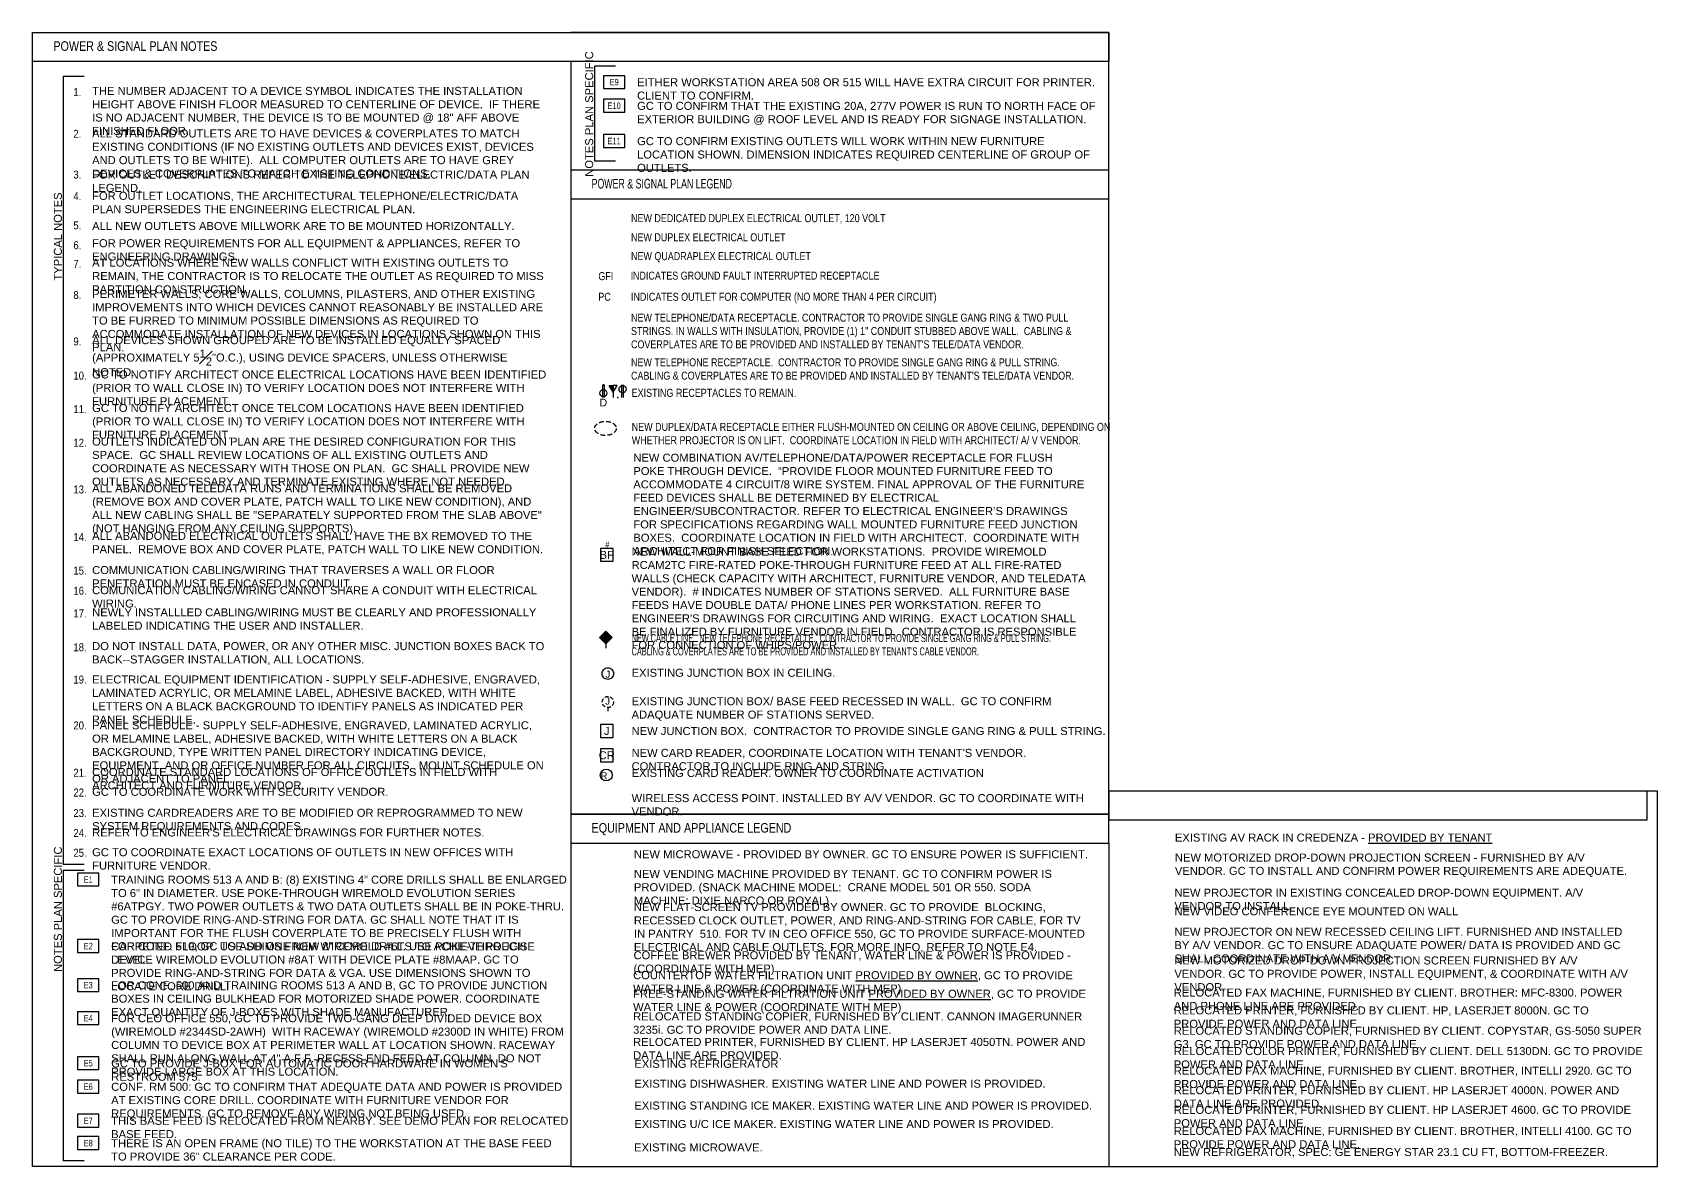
# Model space of a CAD drawing. Header units: inches. Extents: x -118 to 9372, y -4039 to 888.
# Drawn here: x 7341 to 9372, y -3982 to -2565 of the extents above; entities that cross this region are included whole.
import ezdxf
from ezdxf.enums import TextEntityAlignment as Align

# ---------------------------------------------------------------- set-up
doc = ezdxf.new("R2010")
doc.units = ezdxf.units.IN
doc.header["$LTSCALE"] = 96
doc.header["$MEASUREMENT"] = 0
doc.linetypes.add('HIDDEN', pattern=[0.375, 0.25, -0.125])
doc.linetypes.add('HIDDEN4', pattern=[0.09375, 0.0625, -0.03125])
for name, color, linetype in [('A-Anno-PwrS', 7, 'Continuous'), ('A-Powr-Demo', 7, 'HIDDEN4'), ('A-Powr-Exst', 1, 'Continuous'), ('Legend 300$0$A-Anno-PwrS', 7, 'Continuous'), ('Legend 300$0$A-Powr-Neww', 4, 'Continuous')]:
    doc.layers.add(name, color=color, linetype=linetype)
doc.layers.add('Electrical-Power_Com', color=7, linetype='Continuous', lineweight=30)
doc.styles.add('Arial', font='arial.ttf')
doc.styles.add('Geneva', font='')
doc.styles.add('Helvetica', font='')
doc.styles.add('Legend 300$0$OTJ_Title1', font='ARIALN.TTF')
doc.styles.add('Legend 300$0$XFINE_1-8', font='ARIALN.TTF', dxfattribs={"width": 0.8, "height": 8})
doc.styles.add('OTJ_Title1', font='swiss.ttf')
doc.styles.add('XFINE', font='helvlght.shx', dxfattribs={"width": 0.85, "bigfont": 'special.shx'})
doc.styles.add('XFINE_0', font='swissl.ttf', dxfattribs={"width": 0.8})
doc.styles.add('XFINE_1-8', font='swissl.ttf', dxfattribs={"height": 10})
doc.styles.get('Geneva').set_extended_font_data('Geneva')
doc.styles.get('Helvetica').set_extended_font_data('Helvetica')

# ---------------------------------------------------------------- blocks, each defined once
blk = doc.blocks.new('multi-note')
at = {"color": 4}
blk.add_lwpolyline([(-1.67, -1), (1.67, -1), (1.67, 1), (-1.67, 1)], close=True, dxfattribs=at)
at = {"color": 0, "style": 'XFINE_0', "width": 0.8}
blk.add_attdef('MULTI-NOTE', text='', height=1, dxfattribs=at).set_placement((0, 0), align=Align.MIDDLE_CENTER)
blk = doc.blocks.new('Legend 300$0$CABLE')
at = {"layer": 'Legend 300$0$A-Powr-Neww'}
blk.add_hatch(color=256, dxfattribs=at).paths.add_polyline_path([(0, 21.3), (8, 13.3), (0, 5.3), (-8, 13.3)])
blk.add_lwpolyline([(0, 21.3), (8, 13.3), (0, 5.3), (-8, 13.3), (0, 21.3)])
blk.add_line((0, 5.3), (0, 0), dxfattribs=at)
blk = doc.blocks.new('A$C63DA0F89')
at = {"color": 0, "linetype": 'ByBlock', "lineweight": -2}
blk.add_lwpolyline([(8.8, 0), (24.8, 0), (24.8, 16), (8.8, 16)], close=True, dxfattribs=at)
at = {"color": 0, "linetype": 'ByBlock', "lineweight": -2, "style": 'OTJ_Title1', "flags": 8}
blk.add_attdef('CODE', text='', height=8, dxfattribs=at).set_placement((16.8, 8), align=Align.MIDDLE)
blk = doc.blocks.new('Power_Duplex_TeleData')
at = {"linetype": 'Continuous', "lineweight": 0}
blk.add_hatch(color=7, dxfattribs=at).paths.add_polyline_path([(6, -14.9), (6, -6.9), (11, -14.9)])
at = {"color": 0}
for p, q in [((-7, 0), (-7, -15.9)), ((-5, 0), (-5, -15.9)), ((6, -6.9), (6, 0))]:
    blk.add_line(p, q, dxfattribs=at)
at = {"color": 0, "flags": 128}
for points in [[(6, -14.9), (6, -6.9), (1, -14.9)], [(6, -14.9), (6, -6.9), (11, -14.9)]]:
    blk.add_lwpolyline(points, close=True, dxfattribs=at)
at = {"color": 0}
blk.add_circle((-6, -10.4), 4.5, dxfattribs=at)
blk.add_point((0, 0), dxfattribs=at)
blk = doc.blocks.new('Power_Duplex Dedicated')
at = {"color": 0}
for p, q in [((-1, 0), (-1, -15.9)), ((1, 0), (1, -15.9))]:
    blk.add_line(p, q, dxfattribs=at)
blk.add_circle((0, -10.4), 4.5, dxfattribs=at)
blk.add_point((0, 0), dxfattribs=at)
at = {"color": 0, "insert": (0, -17.5), "char_height": 9.54, "attachment_point": 2, "line_spacing_factor": 0.967741, "style": 'Arial'}
blk.add_mtext('D', dxfattribs=at)
blk = doc.blocks.new('*U179')
at = {"layer": 'Electrical-Power_Com', "color": 0}
blk.add_line((1055.1, -324.7), (1058.3, -328), dxfattribs=at)
at = {"layer": 'Electrical-Power_Com', "color": 0, "linetype": 'HIDDEN', "ltscale": 0.2}
blk.add_circle((1050.2, -319.8), 7, dxfattribs=at)
at = {"layer": 'Electrical-Power_Com', "color": 0, "insert": (1044.1, -318.3), "char_height": 8.59, "attachment_point": 1, "rotation": 44.4543, "line_spacing_factor": 0.967741, "style": 'Arial'}
blk.add_mtext('J', dxfattribs=at)

msp = doc.modelspace()

# ---------------------------------------------------------------- linework, layer by layer
at = {"layer": 'A-Anno-PwrS'}
for p, q in [((8043.3, -2607), (8043.3, -2725.6)), ((8069.8, -2607), (8043.3, -2607)), ((7379.5, -2620), (7379.5, -3604.4)), ((7405.9, -2620), (7379.5, -2620)), ((8069.8, -2725.6), (8043.3, -2725.6)), ((7405.9, -3604.4), (7379.5, -3604.4)), ((7379.5, -3611.8), (7379.5, -3974.5)), ((7405.9, -3611.8), (7379.5, -3611.8)), ((7405.9, -3974.5), (7379.5, -3974.5))]:
    msp.add_line(p, q, dxfattribs=at)
at = {"layer": 'A-Anno-PwrS', "color": 5}
for p, q in [((9371.6, -3512.7), (8686.2, -3512.7)), ((9371.6, -3981.6), (9371.6, -3512.7)), ((8013.7, -3541.6), (8013.7, -3981.6)), ((8686.2, -3577.6), (8686.2, -3981.6)), ((8013.7, -3981.6), (9371.6, -3981.6))]:
    msp.add_line(p, q, dxfattribs=at)
for points in [[(8013.7, -2601), (8013.7, -3981.6), (7341.3, -3981.6), (7341.3, -2565), (8013.7, -2565)], [(8013.7, -2601), (8013.7, -3541.6), (8686.2, -3541.6), (8686.2, -2565), (8013.7, -2565)]]:
    msp.add_lwpolyline(points, dxfattribs=at)
for points in [[(7341.3, -2565), (8686.2, -2565), (8686.2, -2601), (7341.3, -2601)], [(8686.2, -3548.7), (9358.6, -3548.7), (9358.6, -3512.7), (8686.2, -3512.7)], [(8013.7, -3577.6), (8686.2, -3577.6), (8686.2, -3541.6), (8013.7, -3541.6)]]:
    msp.add_lwpolyline(points, close=True, dxfattribs=at)
at = {"layer": 'A-Powr-Demo'}
msp.add_ellipse((8057.1, -3059.5), major_axis=(13.5, 0), ratio=0.652921, dxfattribs=at)
at = {"layer": 'A-Powr-Exst', "flags": 128}
msp.add_lwpolyline([(8052.9, -3365.9, -0.414214), (8060.1, -3358.7, -0.414214), (8067.3, -3365.9, -0.414214), (8060.1, -3373.1, -0.414214)], format="xyb", close=True, dxfattribs=at)
at = {"layer": 'A-Powr-Exst'}
msp.add_circle((8058.1, -3492.6), 7.39, dxfattribs=at)
at = {"layer": 'Legend 300$0$A-Anno-PwrS', "color": 5}
msp.add_lwpolyline([(8013.7, -2772.9), (8686.2, -2772.9), (8686.2, -2736.9), (8013.7, -2736.9)], close=True, dxfattribs=at)

# ---------------------------------------------------------------- block references
msp.add_blockref('Legend 300$0$CABLE', (8057.6, -3334))
at = {"layer": 'A-Anno-PwrS', "xscale": 8, "yscale": 8, "zscale": 8}
for p, values in [((8068, -2626.9), {'MULTI-NOTE': 'E9'}), ((8068, -2656.4), {'MULTI-NOTE': 'E10'}), ((8068, -2700.5), {'MULTI-NOTE': 'E11'}), ((7410.9, -3623.1), {'MULTI-NOTE': 'E1'}), ((7410.9, -3706.2), {'MULTI-NOTE': 'E2'}), ((7410.9, -3755), {'MULTI-NOTE': 'E3'}), ((7410.9, -3796.2), {'MULTI-NOTE': 'E4'}), ((7410.9, -3852.6), {'MULTI-NOTE': 'E5'}), ((7410.9, -3881.8), {'MULTI-NOTE': 'E6'}), ((7410.9, -3924.4), {'MULTI-NOTE': 'E7'}), ((7410.9, -3952.3), {'MULTI-NOTE': 'E8'})]:
    msp.add_blockref('multi-note', p, dxfattribs=at).add_auto_attribs(values)
at = {"layer": 'A-Powr-Demo', "linetype": 'Continuous', "lineweight": -3}
ref = msp.add_blockref('A$C63DA0F89', (8042, -3225.5), dxfattribs=at)
ref.add_attrib('CODE', 'BF', dxfattribs={"layer": '0', "color": 0, "linetype": 'ByBlock', "lineweight": -2, "height": 10, "style": 'OTJ_Title1', "flags": 8}).set_placement((8058.8, -3217.5), align=Align.MIDDLE)
ref = msp.add_blockref('A$C63DA0F89', (8042, -3445.5), dxfattribs=at)
ref.add_attrib('CODE', 'J', dxfattribs={"layer": '0', "color": 0, "linetype": 'ByBlock', "lineweight": -2, "height": 10, "style": 'OTJ_Title1', "flags": 8}).set_placement((8058.8, -3437.5), align=Align.MIDDLE)
ref = msp.add_blockref('A$C63DA0F89', (8042, -3475.9), dxfattribs=at)
ref.add_attrib('CODE', 'CR', dxfattribs={"layer": '0', "color": 0, "linetype": 'ByBlock', "lineweight": -2, "height": 10, "style": 'OTJ_Title1', "flags": 8}).set_placement((8058.8, -3467.9), align=Align.MIDDLE)
at = {"layer": 'A-Powr-Exst'}
msp.add_blockref('Power_Duplex Dedicated', (8054.5, -3005), dxfattribs=at)
for name, p, rotation in [('Power_Duplex_TeleData', (8072.6, -3021), 180.0000000000734), ('*U179', (7543.7, -2432.6), 315)]:
    msp.add_blockref(name, p, dxfattribs=dict(at, rotation=rotation))

# ---------------------------------------------------------------- texts
at = {"layer": 'A-Anno-PwrS', "char_height": 10, "attachment_point": 2, "rotation": 90, "style": 'XFINE_1-8'}
for s, insert, width in [('NOTES PLAN SPECIFIC', (8031.8, -2666.8), 241.578), ('TYPICAL NOTES', (7368, -2819.8), 154.469), ('NOTES PLAN SPECIFIC', (7368, -3660.2), 241.578)]:
    msp.add_mtext(s, dxfattribs=dict(at, insert=insert, width=width))
at = {"layer": 'A-Anno-PwrS', "char_height": 10, "attachment_point": 1}
for s, insert, width, style in [('{\\fArial|b0|i0|c0|p34;1.}', (7392.4, -2634.4), 3.733, 'XFINE'), ('THE NUMBER ADJACENT TO A DEVICE SYMBOL INDICATES THE INSTALLATION HEIGHT ABOVE FINISH FLOOR MEASURED TO CENTERLINE OF DEVICE.  IF THERE IS NO ADJACENT NUMBER, THE DEVICE IS TO BE MOUNTED @ 18" AFF ABOVE FINISHED FLOOR.', (7415.8, -2632.9), 568.297, 'XFINE_1-8'), ('EITHER WORKSTATION AREA 508 OR 515 WILL HAVE EXTRA CIRCUIT FOR PRINTER. CLIENT TO CONFIRM.', (8096.7, -2622.1), 571.061, 'XFINE_1-8'), ('GC TO CONFIRM THAT THE EXISTING 20A, 277V POWER IS RUN TO NORTH FACE OF EXTERIOR BUILDING @ ROOF LEVEL AND IS READY FOR SIGNAGE INSTALLATION.', (8096.7, -2651.6), 571.061, 'XFINE_1-8'), ('{\\fArial|b0|i0|c0|p34;2.}', (7392.4, -2686.5), 7.467, 'XFINE'), ('ALL STANDARD OUTLETS ARE TO HAVE DEVICES & COVERPLATES TO MATCH EXISTING CONDITIONS (IF NO EXISTING OUTLETS AND DEVICES EXIST, DEVICES AND OUTLETS TO BE WHITE).  ALL COMPUTER OUTLETS ARE TO HAVE GREY DEVICES & COVERPLATES TO MATCH EXISTING CONDITIONS.', (7415.8, -2686.1), 568.295, 'XFINE_1-8'), ('GC TO CONFIRM EXISTING OUTLETS WILL WORK WITHIN NEW FURNITURE LOCATION SHOWN. DIMENSION INDICATES REQUIRED CENTERLINE OF GROUP OF OUTLETS.', (8096.7, -2695.7), 571.061, 'XFINE_1-8'), ('{\\fArial|b0|i0|c0|p34;3.}', (7392.4, -2737.5), 8.533, 'XFINE'), ('FOR OUTLET DESCRIPTIONS REFER TO THE TELEPHONE/ELECTRIC/DATA PLAN LEGEND.', (7415.8, -2737.4), 568.295, 'XFINE_1-8'), ('{\\fArial|b0|i0|c0|p34;4.}', (7392.4, -2764.4), 9.067, 'XFINE'), ('FOR OUTLET LOCATIONS, THE ARCHITECTURAL TELEPHONE/ELECTRIC/DATA PLAN SUPERSEDES THE ENGINEERING ELECTRICAL PLAN.', (7415.8, -2764), 568.295, 'XFINE_1-8'), ('{\\fArial|b0|i0|c0|p34;5.}', (7392.4, -2800.9), 9.067, 'XFINE'), ('ALL NEW OUTLETS ABOVE MILLWORK ARE TO BE MOUNTED HORIZONTALLY.', (7415.8, -2801.7), 568.295, 'XFINE_1-8'), ('{\\fArial|b0|i0|c0|p34;6.}', (7392.4, -2825.7), 10.667, 'XFINE'), ('FOR POWER REQUIREMENTS FOR ALL EQUIPMENT & APPLIANCES, REFER TO ENGINEERING DRAWINGS.', (7415.8, -2823.2), 568.295, 'XFINE_1-8'), ('{\\fArial|b0|i0|c0|p34;7.}', (7392.4, -2849), 8, 'XFINE'), ('AT LOCATIONS WHERE NEW WALLS CONFLICT WITH EXISTING OUTLETS TO REMAIN, THE CONTRACTOR IS TO RELOCATE THE OUTLET AS REQUIRED TO MISS PARTITION CONSTRUCTION.', (7415.8, -2847.5), 568.295, 'XFINE_1-8'), ('{\\fArial|b0|i0|c0|p34;8.}', (7392.4, -2887.9), 8, 'XFINE'), ('PERIMETER WALLS, CORE WALLS, COLUMNS, PILASTERS, AND OTHER EXISTING IMPROVEMENTS INTO WHICH DEVICES CANNOT REASONABLY BE INSTALLED ARE TO BE FURRED TO MINIMUM POSSIBLE DIMENSIONS AS REQUIRED TO ACCOMMODATE INSTALLATION OF NEW DEVICES IN LOCATIONS SHOWN ON THIS PLAN. ', (7415.8, -2886.5), 568.297, 'XFINE_1-8'), ('{\\fArial|b0|i0|c0|p34;9.}', (7392.4, -2945.8), 8, 'XFINE'), ('\\A1;ALL DEVICES SHOWN GROUPED ARE TO BE INSTALLED EQUALLY SPACED (APPROXIMATELY 5\\S1#2;"O.C.), USING DEVICE SPACERS, UNLESS OTHERWISE NOTED. ', (7415.8, -2944.3), 568.297, 'XFINE_1-8'), ('{\\fArial|b0|i0|c0|p34;10.}', (7392.4, -2988.6), 8, 'XFINE'), ('GC TO NOTIFY ARCHITECT ONCE ELECTRICAL LOCATIONS HAVE BEEN IDENTIFIED (PRIOR TO WALL CLOSE IN) TO VERIFY LOCATION DOES NOT INTERFERE WITH FURNITURE PLACEMENT.', (7415.8, -2987.2), 568.297, 'XFINE_1-8'), ('{\\fArial|b0|i0|c0|p34;11.}', (7392.4, -3030.5), 8, 'XFINE'), ('GC TO NOTIFY ARCHITECT ONCE TELCOM LOCATIONS HAVE BEEN IDENTIFIED (PRIOR TO WALL CLOSE IN) TO VERIFY LOCATION DOES NOT INTERFERE WITH FURNITURE PLACEMENT.', (7415.8, -3029.1), 568.297, 'XFINE_1-8'), ('{\\fArial|b0|i0|c0|p34;12.}', (7392.4, -3072.4), 8, 'XFINE'), ('OUTLETS INDICATED ON PLAN ARE THE DESIRED CONFIGURATION FOR THIS SPACE.  GC SHALL REVIEW LOCATIONS OF ALL EXISTING OUTLETS AND COORDINATE AS NECESSARY WITH THOSE ON PLAN.  GC SHALL PROVIDE NEW OUTLETS AS NECESSARY AND TERMINATE EXISTING WHERE NOT NEEDED.', (7415.8, -3071), 568.297, 'XFINE_1-8'), ('NEW COMBINATION AV/TELEPHONE/DATA/POWER RECEPTACLE FOR FLUSH POKE THROUGH DEVICE.  “PROVIDE FLOOR MOUNTED FURNITURE FEED TO ACCOMMODATE 4 CIRCUIT/8 WIRE SYSTEM. FINAL APPROVAL OF THE FURNITURE FEED DEVICES SHALL BE DETERMINED BY ELECTRICAL ENGINEER/SUBCONTRACTOR. REFER TO ELECTRICAL ENGINEER’S DRAWINGS FOR SPECIFICATIONS REGARDING WALL MOUNTED FURNITURE FEED JUNCTION BOXES.  COORDINATE LOCATION IN FIELD WITH ARCHITECT.  COORDINATE WITH ARCHITECT FOR FINISH SELECTION.', (8092, -3091.1), 564.718, 'XFINE_1-8'), ('{\\fArial|b0|i0|c0|p34;13.}', (7392.4, -3130.8), 8, 'XFINE'), ('\\pt220;ALL ABANDONED TELEDATA RUNS AND TERMINATIONS SHALL BE REMOVED (REMOVE BOX AND COVER PLATE, PATCH WALL TO LIKE NEW CONDITION), AND ALL NEW CABLING SHALL BE "SEPARATELY SUPPORTED FROM THE SLAB ABOVE" (NOT HANGING FROM ANY CEILING SUPPORTS).  ', (7415.8, -3129.4), 571.061, 'XFINE_1-8'), ('{\\fArial|b0|i0|c0|p34;14.}', (7392.4, -3190.3), 8, 'XFINE'), ('\\pt220;ALL ABANDONED ELECTRICAL OUTLETS SHALL HAVE THE BX REMOVED TO THE PANEL.  REMOVE BOX AND COVER PLATE, PATCH WALL TO LIKE NEW CONDITION.', (7415.8, -3188.8), 571.061, 'XFINE_1-8'), ("NEW WALL-MOUNT BASE FEED FOR WORKSTATIONS.  PROVIDE WIREMOLD RCAM2TC FIRE-RATED POKE-THROUGH FURNITURE FEED AT ALL FIRE-RATED WALLS (CHECK CAPACITY WITH ARCHITECT, FURNITURE VENDOR, AND TELEDATA VENDOR).  # INDICATES NUMBER OF STATIONS SERVED.  ALL FURNITURE BASE FEEDS HAVE DOUBLE DATA/ PHONE LINES PER WORKSTATION. REFER TO ENGINEER'S DRAWINGS FOR CIRCUITING AND WIRING.  EXACT LOCATION SHALL BE FINALIZED BY FURNITURE VENDOR IN FIELD.  CONTRACTOR IS RESPONSIBLE FOR CONNECTION OF WHIPS/POWER.", (8089.8, -3208.5), 566.924, 'XFINE_1-8'), ('{\\fArial|b0|i0|c0|p34;15.}', (7392.4, -3232.2), 8, 'XFINE'), ('\\pt220;COMMUNICATION CABLING/WIRING THAT TRAVERSES A WALL OR FLOOR PENETRATION MUST BE ENCASED IN CONDUIT.', (7415.8, -3231.5), 571.061, 'XFINE_1-8'), ('{\\fArial|b0|i0|c0|p34;16.}', (7392.4, -3257.3), 8, 'XFINE'), ('\\pt220;COMUNICATION CABLING/WIRING CANNOT SHARE A CONDUIT WITH ELECTRICAL WIRING.', (7415.8, -3256.7), 571.061, 'XFINE_1-8'), ('{\\fArial|b0|i0|c0|p34;17.}', (7392.4, -3285.7), 8, 'XFINE'), ('\\pt220;NEWLY INSTALLLED CABLING/WIRING MUST BE CLEARLY AND PROFESSIONALLY LABELED INDICATING THE USER AND INSTALLER.', (7415.8, -3284.3), 571.061, 'XFINE_1-8'), ('{\\fArial|b0|i0|c0|p34;18.}', (7392.4, -3327.9), 8, 'XFINE'), ('\\pt220;DO NOT INSTALL DATA, POWER, OR ANY OTHER MISC. JUNCTION BOXES BACK TO BACK--STAGGER INSTALLATION, ALL LOCATIONS.', (7415.8, -3326.5), 571.061, 'XFINE_1-8'), ('{\\fArial|b0|i0|c0|p34;19.}', (7392.4, -3368.3), 8, 'XFINE'), ('\\pt220;ELECTRICAL EQUIPMENT IDENTIFICATION - SUPPLY SELF-ADHESIVE, ENGRAVED, LAMINATED ACRYLIC, OR MELAMINE LABEL, ADHESIVE BACKED, WITH WHITE LETTERS ON A BLACK BACKGROUND TO IDENTIFY PANELS AS INDICATED PER PANEL SCHEDULE. ', (7415.8, -3368.2), 571.061, 'XFINE_1-8'), ('EXISTING JUNCTION BOX IN CEILING. ', (8089.8, -3359.8), 570.502, 'XFINE_1-8'), ('EXISTING JUNCTION BOX/ BASE FEED RECESSED IN WALL.  GC TO CONFIRM  ADAQUATE NUMBER OF STATIONS SERVED.', (8089.8, -3395.4), 570.502, 'XFINE_1-8'), ('{\\fArial|b0|i0|c0|p34;20.}', (7392.4, -3425.6), 8, 'XFINE'), ('\\pt220;PANEL SCHEDULE - SUPPLY SELF-ADHESIVE, ENGRAVED, LAMINATED ACRYLIC, OR MELAMINE LABEL, ADHESIVE BACKED, WITH WHITE LETTERS ON A BLACK BACKGROUND, TYPE WRITTEN PANEL DIRECTORY INDICATING DEVICE, EQUIPMENT, AND OR OFFICE NUMBER FOR ALL CIRCUITS.  MOUNT SCHEDULE ON OR ADJACENT TO PANEL.', (7415.8, -3425.4), 571.061, 'XFINE_1-8'), ('NEW JUNCTION BOX.  CONTRACTOR TO PROVIDE SINGLE GANG RING & PULL STRING.  ', (8089.8, -3432.6), 570.502, 'XFINE_1-8'), ("NEW CARD READER, COORDINATE LOCATION WITH TENANT'S VENDOR. CONTRACTOR TO INCLUDE RING AND STRING.", (8089.8, -3459.9), 566.924, 'XFINE_1-8'), ('{\\fArial|b0|i0|c0|p34;21.}', (7392.4, -3484.7), 8, 'XFINE'), ('COORDINATE STANDARD LOCATIONS OF OFFICE OUTLETS IN FIELD WITH ARCHITECT AND FURNITURE VENDOR.', (7415.8, -3483.8), 571.061, 'XFINE_1-8'), ('EXISTING CARD READER. OWNER TO COORDINATE ACTIVATION', (8089.8, -3485), 566.924, 'XFINE_1-8'), ('{\\fArial|b0|i0|c0|p34;22.}', (7392.4, -3509.4), 8, 'XFINE'), ('GC TO COORDINATE WORK WITH SECURITY VENDOR.', (7415.8, -3508.5), 571.061, 'XFINE_1-8'), ('WIRELESS ACCESS POINT. INSTALLED BY A/V VENDOR. GC TO COORDINATE WITH VENDOR.', (8089.8, -3516.4), 566.924, 'XFINE_1-8'), ('{\\fArial|b0|i0|c0|p34;23.}', (7392.4, -3535), 8, 'XFINE'), ('EXISTING CARDREADERS ARE TO BE MODIFIED OR REPROGRAMMED TO NEW SYSTEM REQUIREMENTS AND CODES.', (7415.8, -3534.7), 571.061, 'XFINE_1-8'), ('{\\fArial|b0|i0|c0|p34;24.}', (7392.4, -3559.9), 8, 'XFINE'), ("REFER TO ENGINEER'S ELECTRICAL DRAWINGS FOR FURTHER NOTES.", (7415.8, -3559.3), 571.061, 'XFINE_1-8'), ('EXISTING AV RACK IN CREDENZA - {\\LPROVIDED BY TENANT}   ', (8768.6, -3565.7), 568.312, 'XFINE_1-8'), ('{\\fArial|b0|i0|c0|p34;25.}', (7392.4, -3584.7), 8, 'XFINE'), ('GC TO COORDINATE EXACT LOCATIONS OF OUTLETS IN NEW OFFICES WITH FURNITURE VENDOR.', (7415.8, -3584), 571.061, 'XFINE_1-8'), ('NEW MICROWAVE - PROVIDED BY OWNER. GC TO ENSURE POWER IS SUFFICIENT.', (8092.7, -3586.5), 566.234, 'XFINE_1-8'), ('NEW MOTORIZED DROP-DOWN PROJECTION SCREEN - FURNISHED BY A/V VENDOR. GC TO INSTALL AND CONFIRM POWER REQUIREMENTS ARE ADEQUATE.', (8768.6, -3590.6), 568.312, 'XFINE_1-8'), ('NEW VENDING MACHINE PROVIDED BY TENANT. GC TO CONFIRM POWER IS PROVIDED. (SNACK MACHINE MODEL:  CRANE MODEL 501 OR 550. SODA MACHINE: DIXIE NARCO OR ROYAL)', (8092.7, -3611), 566.234, 'XFINE_1-8'), ('TRAINING ROOMS 513 A AND B: (8) EXISTING 4" CORE DRILLS SHALL BE ENLARGED TO 6" IN DIAMETER. USE POKE-THROUGH WIREMOLD EVOLUTION SERIES #6ATPGY. TWO POWER OUTLETS & TWO DATA OUTLETS SHALL BE IN POKE-THRU. GC TO PROVIDE RING-AND-STRING FOR DATA. GC SHALL NOTE THAT IT IS IMPORTANT FOR THE FLUSH COVERPLATE TO BE PRECISELY FLUSH WITH CARPETED FLOOR. USE SHIMS FROM WIREMOLD #6TS TO ACHIEVE PRECISE LEVEL.', (7439.6, -3618.3), 571.061, 'XFINE_1-8'), ('NEW PROJECTOR IN EXISTING CONCEALED DROP-DOWN EQUIPMENT. A/V VENDOR TO INSTALL.', (8768, -3634.5), 568.312, 'XFINE_1-8'), ('NEW FLAT-SCREEN TV PROVIDED BY OWNER. GC TO PROVIDE  BLOCKING, RECESSED CLOCK OUTLET, POWER, AND RING-AND-STRING FOR CABLE, FOR TV IN PANTRY  510. FOR TV IN CEO OFFICE 550, GC TO PROVIDE SURFACE-MOUNTED ELECTRICAL AND CABLE OUTLETS. FOR MORE INFO, REFER TO NOTE E4.', (8092.7, -3652.5), 566.234, 'XFINE_1-8'), ('NEW VIDEO CONFERENCE EYE MOUNTED ON WALL', (8768, -3657.8), 568.312, 'XFINE_1-8'), ('NEW PROJECTOR ON NEW RECESSED CEILING LIFT. FURNISHED AND INSTALLED BY A/V VENDOR. GC TO ENSURE ADAQUATE POWER/ DATA IS PROVIDED AND GC SHALL COORDINATE WITH A/V VENDOR.', (8768, -3683.4), 568.312, 'XFINE_1-8'), ('FOR CONF. 519, GC TO ADD ONE NEW 8" CORE DRILL. USE POKE-THROUGH DEVICE WIREMOLD EVOLUTION #8AT WITH DEVICE PLATE #8MAAP. GC TO PROVIDE RING-AND-STRING FOR DATA & VGA. USE DIMENSIONS SHOWN TO LOCATE CORE DRILL.', (7439.6, -3701.4), 571.061, 'XFINE_1-8'), ('COFFEE BREWER PROVIDED BY TENANT, WATER LINE & POWER IS PROVIDED - (COORDINATE WITH MEP)', (8092.2, -3712.7), 567.88, 'XFINE_1-8'), ('NEW MOTORIZED DROP-DOWN PROJECTION SCREEN FURNISHED BY A/V VENDOR. GC TO PROVIDE POWER, INSTALL EQUIPMENT, & COORDINATE WITH A/V VENDOR.', (8768, -3719.2), 568.312, 'XFINE_1-8'), ('FOR CONF. 500 AND TRAINING ROOMS 513 A AND B, GC TO PROVIDE JUNCTION BOXES IN CEILING BULKHEAD FOR MOTORIZED SHADE POWER. COORDINATE EXACT QUANTITY OF J-BOXES WITH SHADE MANUFACTURER.', (7439.6, -3750.2), 571.061, 'XFINE_1-8'), ('COUNTERTOP WATER FILTRATION UNIT {\\LPROVIDED BY OWNER}, GC TO PROVIDE WATER LINE & POWER (COORDINATE WITH MEP)', (8091.7, -3737.6), 587.988, 'XFINE_1-8'), ('FREE-STANDING WATER FILTRATION UNIT {\\LPROVIDED BY OWNER}, GC TO PROVIDE WATER LINE & POWER (COORDINATE WITH MEP)', (8091.7, -3760.8), 607.537, 'XFINE_1-8'), ('RELOCATED FAX MACHINE, FURNISHED BY CLIENT. BROTHER: MFC-8300. POWER AND PHONE LINE ARE PROVIDED.', (8767.2, -3759.3), 568.312, 'XFINE_1-8'), ('FOR CEO OFFICE 550, GC TO PROVIDE TWO-GANG DEEP DIVIDED DEVICE BOX (WIREMOLD #2344SD-2AWH)  WITH RACEWAY (WIREMOLD #2300D IN WHITE) FROM COLUMN TO DEVICE BOX AT PERIMETER WALL AT LOCATION SHOWN. RACEWAY SHALL RUN ALONG WALL AT 4" A.F.F. RECESS END FEED AT COLUMN. DO NOT PROVIDE LARGE BOX AT THIS LOCATION.', (7439.6, -3791.4), 571.061, 'XFINE_1-8'), ('RELOCATED STANDING COPIER, FURNISHED BY CLIENT. CANNON IMAGERUNNER 3235i. GC TO PROVIDE POWER AND DATA LINE.', (8091.7, -3789.1), 586.635, 'XFINE_1-8'), ('RELOCATED PRINTER, FURNISHED BY CLIENT. HP, LASERJET 8000N. GC TO PROVIDE POWER AND DATA LINE.', (8767.2, -3781.6), 568.312, 'XFINE_1-8'), ('RELOCATED STANDING COPIER, FURNISHED BY CLIENT. COPYSTAR, GS-5050 SUPER G3. GC TO PROVIDE POWER AND DATA LINE.', (8767.2, -3807), 586.635, 'XFINE_1-8'), ('RELOCATED PRINTER, FURNISHED BY CLIENT. HP LASERJET 4050TN. POWER AND DATA LINE ARE PROVIDED.', (8091.7, -3821), 586.635, 'XFINE_1-8'), ('RELOCATED COLOR PRINTER, FURNISHED BY CLIENT. DELL 5130DN. GC TO PROVIDE POWER AND DATA LINE.', (8767.2, -3832.4), 586.635, 'XFINE_1-8'), ("GC TO PROVIDE J-BOX FOR AUTOMATIC DOOR HARDWARE IN WOMEN'S RESTROOM 575.", (7439.6, -3847.8), 571.061, 'XFINE_1-8'), ('EXISTING REFRIGERATOR', (8093.2, -3848.3), 568.312, 'XFINE_1-8'), ('RELOCATED FAX MACHINE, FURNISHED BY CLIENT. BROTHER, INTELLI 2920. GC TO PROVIDE POWER AND DATA LINE.', (8767.2, -3856.9), 586.635, 'XFINE_1-8'), ('CONF. RM 500: GC TO CONFIRM THAT ADEQUATE DATA AND POWER IS PROVIDED AT EXISTING CORE DRILL. COORDINATE WITH FURNITURE VENDOR FOR REQUIREMENTS. GC TO REMOVE ANY WIRING NOT BEING USED.', (7439.6, -3877), 571.061, 'XFINE_1-8'), ('EXISTING DISHWASHER. EXISTING WATER LINE AND POWER IS PROVIDED.', (8093.2, -3873.1), 568.312, 'XFINE_1-8'), ('RELOCATED PRINTER, FURNISHED BY CLIENT. HP LASERJET 4000N. POWER AND DATA LINE ARE PROVIDED.', (8767.2, -3881.3), 586.635, 'XFINE_1-8'), ('EXISTING STANDING ICE MAKER. EXISTING WATER LINE AND POWER IS PROVIDED.', (8093.2, -3900.4), 568.312, 'XFINE_1-8'), ('RELOCATED PRINTER, FURNISHED BY CLIENT. HP LASERJET 4600. GC TO PROVIDE POWER AND DATA LINE.', (8767.2, -3905.8), 586.635, 'XFINE_1-8'), ('THIS BASE FEED IS RELOCATED FROM NEARBY. SEE DEMO PLAN FOR RELOCATED BASE FEED.', (7439.6, -3919.5), 571.061, 'XFINE_1-8'), ('EXISTING U/C ICE MAKER. EXISTING WATER LINE AND POWER IS PROVIDED.', (8093.2, -3923.5), 568.312, 'XFINE_1-8'), ('RELOCATED FAX MACHINE, FURNISHED BY CLIENT. BROTHER, INTELLI 4100. GC TO PROVIDE POWER AND DATA LINE.', (8767.2, -3932.1), 586.635, 'XFINE_1-8'), ('THERE IS AN OPEN FRAME (NO TILE) TO THE WORKSTATION AT THE BASE FEED TO PROVIDE 36" CLEARANCE PER CODE.', (7439.6, -3947.5), 571.061, 'XFINE_1-8'), ('EXISTING MICROWAVE.', (8092.9, -3952.8), 568.312, 'XFINE_1-8'), ('NEW REFRIGERATOR, SPEC: GE ENERGY STAR 23.1 CU FT, BOTTOM-FREEZER.', (8767.2, -3958.5), 586.635, 'XFINE_1-8')]:
    msp.add_mtext(s, dxfattribs=dict(at, insert=insert, width=width, style=style))
at = {"layer": 'A-Powr-Demo', "style": 'OTJ_Title1', "width": 0.8}
for s, p in [('POWER & SIGNAL PLAN NOTES', (7367.4, -2587.9)), ('EQUIPMENT AND APPLIANCE LEGEND', (8039.8, -3564.5))]:
    msp.add_text(s, height=12, dxfattribs=at).set_placement(p)
at = {"layer": 'A-Powr-Demo', "style": 'XFINE_1-8', "width": 0.8}
msp.add_text('#', height=8, rotation=359.9157, dxfattribs=at).set_placement((8056.8, -3208.7))
at = {"layer": 'A-Powr-Exst'}
for s, insert, char_height, attachment_point, line_spacing_factor, style in [('J', (8057.1, -3366.7), 8.61, 4, 0.839796, 'Helvetica'), (' R ', (8053.6, -3489), 9, 2, 1.057281, 'Geneva')]:
    msp.add_mtext(s, dxfattribs=dict(at, insert=insert, char_height=char_height, attachment_point=attachment_point, line_spacing_factor=line_spacing_factor, style=style))
at = {"layer": 'Legend 300$0$A-Anno-PwrS', "style": 'Legend 300$0$OTJ_Title1', "width": 0.8}
msp.add_text('POWER & SIGNAL PLAN LEGEND', height=12, dxfattribs=at).set_placement((8039.8, -2759.8))
at = {"layer": 'Legend 300$0$A-Anno-PwrS', "char_height": 10, "attachment_point": 1, "style": 'Legend 300$0$XFINE_1-8'}
for s, insert, width in [('{\\fArial|b0|i0|c0|p34;NEW DEDICATED DUPLEX ELECTRICAL OUTLET, 120 VOLT}', (8089.1, -2791.9), 567.654), ('{\\fArial|b0|i0|c0|p34;NEW DUPLEX ELECTRICAL OUTLET}', (8089.1, -2815.8), 567.652), ('{\\fArial|b0|i0|c0|p34;NEW QUADRAPLEX ELECTRICAL OUTLET }', (8089.1, -2839.3), 567.654), ('{\\fArial|b0|i0|c0|p34;GFI}', (8048.3, -2864.3), 18.006), ('I{\\fArial|b0|i0|c0|p34;NDICATES GROUND FAULT INTERRUPTED RECEPTACLE}', (8089, -2863.7), 567.654), ('{\\fArial|b0|i0|c0|p34;PC}', (8048.3, -2890.1), 13.005), ('{\\fArial|b0|i0|c0|p34;INDICATES OUTLET FOR COMPUTER (NO MORE THAN 4 PER CIRCUIT)}', (8089, -2890.1), 567.722), ('{\\fArial|b0|i0|c0|p34;NEW TELEPHONE/DATA RECEPTACLE. CONTRACTOR TO PROVIDE SINGLE GANG RING & TWO PULL STRINGS. IN WALLS WITH INSULATION, PROVIDE (1) 1" CONDUIT STUBBED ABOVE WALL.  CABLING & COVERPLATES ARE TO BE PROVIDED AND INSTALLED BY TENANT\'S TELE/DATA VENDOR.}', (8089.1, -2916.2), 567.654), ("{\\fArial|b0|i0|c0|p34;NEW TELEPHONE RECEPTACLE.  CONTRACTOR TO PROVIDE SINGLE GANG RING & PULL STRING.  CABLING & COVERPLATES ARE TO BE PROVIDED AND INSTALLED BY TENANT'S TELE/DATA VENDOR.}", (8089.1, -2972), 568.312), ('{\\fArial|b0|i0|c0|p34;EXISTING RECEPTACLES TO REMAIN.}', (8089.9, -3010.1), 568.312), ('{\\fArial|b0|i0|c0|p34;NEW DUPLEX/DATA RECEPTACLE EITHER FLUSH-MOUNTED ON CEILING OR ABOVE CEILING, DEPENDING ON WHETHER PROJECTOR IS ON LIFT.  COORDINATE LOCATION IN FIELD WITH ARCHITECT/ A/ V VENDOR.}', (8090, -3052.6), 596.183), ("NEW CABLE LINE.  NEW TELEPHONE RECEPTACLE.  CONTRACTOR TO PROVIDE SINGLE GANG RING & PULL STRING.  CABLING & COVERPLATES ARE TO BE PROVIDED AND INSTALLED BY TENANT'S CABLE VENDOR.", (8089.8, -3316.4), 566.924)]:
    msp.add_mtext(s, dxfattribs=dict(at, insert=insert, width=width))

doc.saveas('drawing.dxf')
